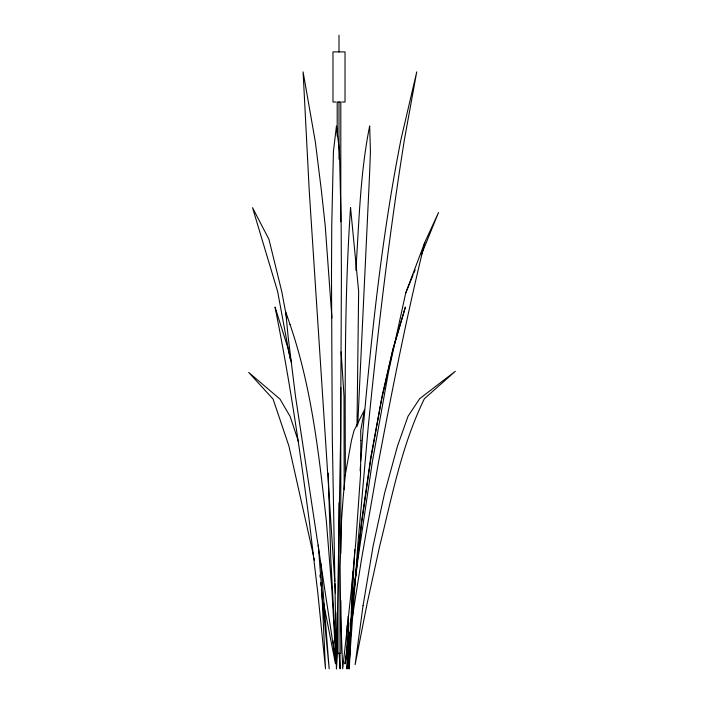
<?xml version="1.0" encoding="UTF-8"?>
<svg xmlns="http://www.w3.org/2000/svg" width="704" height="704" viewBox="0 0 704 704"><rect width="100%" height="100%" fill="white"/><g stroke="black" fill="none" stroke-linecap="round" stroke-linejoin="round"><path stroke-width="1.06" d="M347.125 625.082L346.896 668.8L348.85 622.89M344.177 489.676L344.01 396.185L341.114 351.877M336.45 668.8L340.622 436.946L341.414 275.774L341.158 225.289L339.478 151.439L336.45 125.972L333.423 151.439L331.751 225.289L331.487 275.774L332.288 436.946L336.45 668.8L337.498 647.486M356.99 426.703L358.644 291.359L350.548 207.671C344.687 292.926 344.995 378.444 345.347 463.848L345.462 475.394M352.783 571.762L349.369 668.8L348.137 616.466M357.738 424.741L369.609 173.457L370.427 151.439L369.679 125.972C360.07 173.422 359.11 222.147 355.846 270.345M350.134 643.676L348.894 668.8L357.852 544.447L368.122 428.102C377.74 331.417 389.162 234.89 404.527 138.943L416.733 71.905L401.086 138.943C382.158 234.388 371.879 331.267 363.185 428.102L360.826 460.997M350.24 641.485L354.746 549.718M360.131 470.782L360.518 465.344M348.894 632.421L345.004 663.951L348.911 639.197M351.305 612.85L352.378 604.146M353.725 593.278L353.989 591.096M354.526 586.749L357.896 559.495L372.31 462.026L388.335 372.838L405.689 293.128L424.767 242.466L438.522 212.52L421.282 254.839M350.777 627.361L351.287 624.131M352.308 617.681L361.478 559.442L378.541 461.938C392.436 388.467 406.93 315.093 424.767 242.466M405.689 293.128L413.072 274.991M413.89 272.976L415.122 269.949M335.984 102.018L332.974 102.018L332.974 51.902L345.03 51.902L345.03 102.018L342.012 102.018M298.602 442.059L290.154 416.504L279.998 399.098L248.706 372.434L273.082 399.098L288.93 446.09L313.535 555.852M291.606 363.132L288.385 349.536L275.018 307.041C289.397 378.506 300.115 450.648 309.522 522.922L317.882 593.437L325.503 668.8L321.922 593.437L318.314 545.134M313.975 557.99L314.424 560.129M286.81 318.34L281.706 291.359L268.946 239.342L252.525 207.671L277.605 291.359L289.344 354.763M323.558 603.073L335.421 663.52L333.59 646.122M289.74 356.902L290.145 359.031M333.01 640.684L333.353 643.949M319.95 575.036L320.162 577.21M320.698 582.666L321.024 585.939M321.35 589.204L329.182 668.8L320.927 563.816M331.936 318.094L325.195 225.535L321.402 190.67L315.366 142.014L303.09 71.905L309.232 190.67L334.743 581.398M334.884 583.581L335.482 593.419M339.152 653.506L340.085 668.8L340.006 653.506M336.565 665.007L330.801 559.055L328.249 473.194M340.806 221.716L340.806 102.018L337.19 102.018L337.19 136.066M340.806 387.534L340.806 553.353M340.806 600.574L340.806 653.286L337.19 653.286L337.19 612.656M339.002 35.2L339.002 51.902M339.002 102.018L339.002 159.122M339.002 502.841L339.002 653.286M360.862 440.563L360.536 474.276L355.74 543.013L351.076 592.398L342.716 668.8L340.692 615.234L340.094 567.107L341.598 519.121L343.262 496.417L345.382 474.276L351.428 440.563L353.98 430.716L364.514 409.834L360.677 430.716L360.862 440.563M353.241 596.631L347.116 668.8L353.672 593.437L361.654 522.922L370.955 458.207L381.454 400.154L392.982 349.536L405.398 307.041L392.788 349.536L382.298 395.111L370.63 458.207L361.381 522.922L353.241 596.631M363.035 605.704L355.115 664.638L367.206 603.099L379.79 545.67C392.146 495.933 401.72 445.104 424.389 398.71L455.294 371.316L419.637 398.71L407.994 416.363L397.47 446.16L384.604 493.117L373.173 545.67L363.035 605.704M290.013 324.438L285.71 311.766L288.209 337.418L295.53 396.493L336.072 664.074L331.883 590.014L326.357 520.934C318.965 454.784 311.722 387.737 290.013 324.438"/></g></svg>
